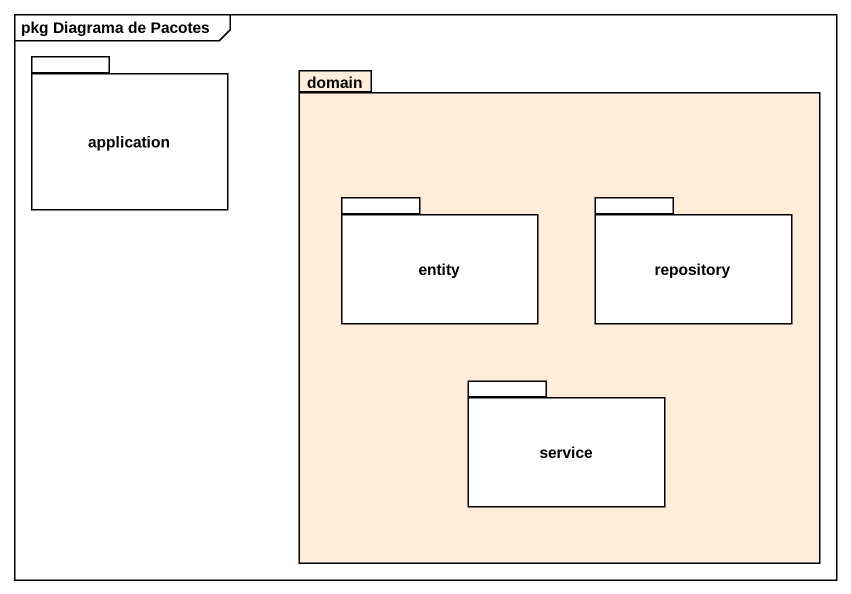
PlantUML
@startuml
mainframe pkg Diagrama de Pacotes
package application {
}
package domain #FFECD9 {
  package "entity" as entity_ {
  }
  package repository {
  }
  package service {
  }
}
@enduml
